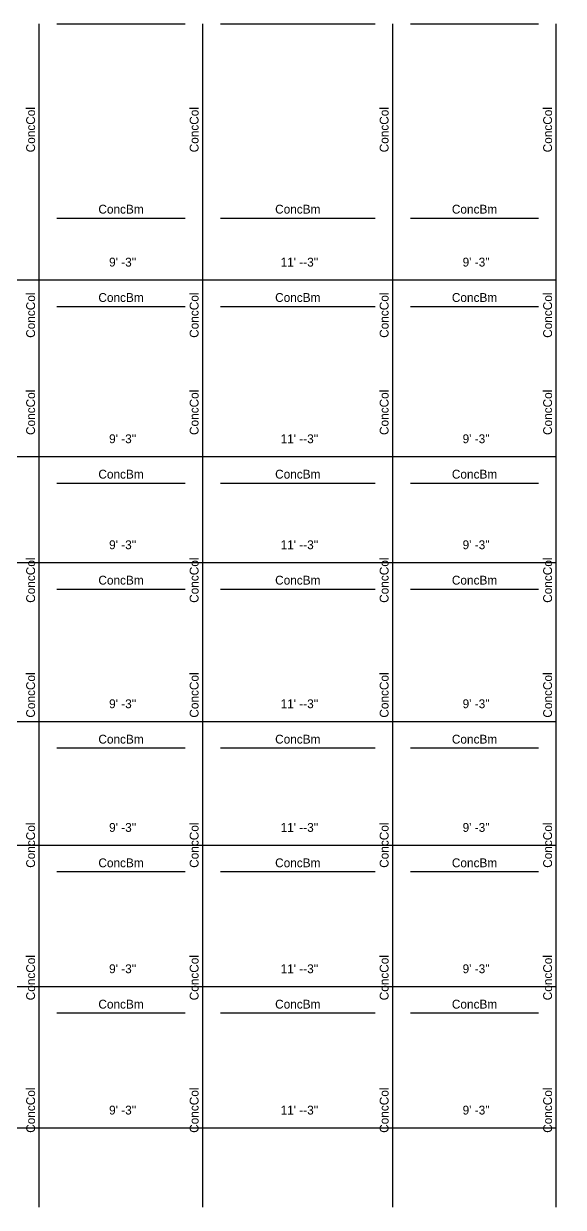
# Model space of a CAD drawing. Extents: x -38 to 2998, y -195 to 11529.
# Drawn here: x 1723 to 2090, y 1308 to 2112 of the extents above; entities that cross this region are included whole.
import ezdxf
from ezdxf.enums import TextEntityAlignment as Align

# ---------------------------------------------------------------- set-up
doc = ezdxf.new("R2010")
doc.units = 0
doc.header["$MEASUREMENT"] = 0
doc.layers.get('0').update_dxf_attribs({"linetype": 'CONTINUOUS'})
for name, color, linetype in [('CENTERLINES', 7, 'CONTINUOUS'), ('DIMENSIONS', 4, 'CONTINUOUS'), ('TEXT', 5, 'CONTINUOUS')]:
    doc.layers.add(name, color=color, linetype=linetype)
doc.dimstyles.get("Standard").update_dxf_attribs({"dimtxt": 0.18, "dimasz": 0.18, "dimexe": 0.18, "dimexo": 0.0625, "dimgap": 0.09, "dimtad": 0, "dimtih": 1, "dimtoh": 1, "dimdec": 4, "dimzin": 0, "dimtxsty": 'STANDARD', "dimcen": 0.09, "dimazin": 3, "dimtfac": 1, "dimtdec": 4, "dimtofl": 0, "dimtmove": 0, "dimatfit": 3, "dimtolj": 1, "dimtzin": 0})

# ---------------------------------------------------------------- blocks, each defined once
blk = doc.blocks.new('*D2039')
at = {"color": 1, "linetype": 'BYBLOCK'}
for points in [[(1516.77, 1366.77), (1515.71, 1365.71), (1508.29, 1358.29), (1507.23, 1357.23)], [(1738.77, 1366.77), (1737.71, 1365.71), (1730.29, 1358.29), (1729.23, 1357.23)]]:
    blk.add_solid(points, dxfattribs=at)
at = {"layer": 'DIMENSIONS', "color": 9, "linetype": 'BYBLOCK'}
for p, q in [((1512, 1362), (1512, 1380)), ((1734, 1362), (1734, 1380))]:
    blk.add_line(p, q, dxfattribs=at)
at = {"layer": 'DIMENSIONS', "color": 0, "linetype": 'BYBLOCK'}
blk.add_line((1512, 1362), (1734, 1362), dxfattribs=at)
at = {"layer": 'DIMENSIONS', "color": 0, "linetype": 'BYBLOCK', "insert": (1623, 1374), "char_height": 6, "attachment_point": 5}
blk.add_mtext("\\A1; 18' -6''", dxfattribs=at)
blk = doc.blocks.new('*D2040')
at = {"color": 1, "linetype": 'BYBLOCK'}
for points in [[(1738.77, 1366.77), (1737.71, 1365.71), (1730.29, 1358.29), (1729.23, 1357.23)], [(1849.77, 1366.77), (1848.71, 1365.71), (1841.29, 1358.29), (1840.23, 1357.23)]]:
    blk.add_solid(points, dxfattribs=at)
at = {"layer": 'DIMENSIONS', "color": 9, "linetype": 'BYBLOCK'}
for p, q in [((1734, 1362), (1734, 1380)), ((1845, 1362), (1845, 1380))]:
    blk.add_line(p, q, dxfattribs=at)
at = {"layer": 'DIMENSIONS', "color": 0, "linetype": 'BYBLOCK'}
blk.add_line((1734, 1362), (1845, 1362), dxfattribs=at)
at = {"layer": 'DIMENSIONS', "color": 0, "linetype": 'BYBLOCK', "insert": (1789.5, 1374), "char_height": 6, "attachment_point": 5}
blk.add_mtext("\\A1; 9' -3''", dxfattribs=at)
blk = doc.blocks.new('*D2041')
at = {"color": 1, "linetype": 'BYBLOCK'}
for points in [[(1849.77, 1366.77), (1848.71, 1365.71), (1841.29, 1358.29), (1840.23, 1357.23)], [(1978.77, 1366.77), (1977.71, 1365.71), (1970.29, 1358.29), (1969.23, 1357.23)]]:
    blk.add_solid(points, dxfattribs=at)
at = {"layer": 'DIMENSIONS', "color": 9, "linetype": 'BYBLOCK'}
for p, q in [((1845, 1362), (1845, 1380)), ((1974, 1362), (1974, 1380))]:
    blk.add_line(p, q, dxfattribs=at)
at = {"layer": 'DIMENSIONS', "color": 0, "linetype": 'BYBLOCK'}
blk.add_line((1845, 1362), (1974, 1362), dxfattribs=at)
at = {"layer": 'DIMENSIONS', "color": 0, "linetype": 'BYBLOCK', "insert": (1909.5, 1374), "char_height": 6, "attachment_point": 5}
blk.add_mtext("\\A1; 11' --3''", dxfattribs=at)
blk = doc.blocks.new('*D2042')
at = {"color": 1, "linetype": 'BYBLOCK'}
for points in [[(1978.77, 1366.77), (1977.71, 1365.71), (1970.29, 1358.29), (1969.23, 1357.23)], [(2089.77, 1366.77), (2088.71, 1365.71), (2081.29, 1358.29), (2080.23, 1357.23)]]:
    blk.add_solid(points, dxfattribs=at)
at = {"layer": 'DIMENSIONS', "color": 9, "linetype": 'BYBLOCK'}
for p, q in [((1974, 1362), (1974, 1380)), ((2085, 1362), (2085, 1380))]:
    blk.add_line(p, q, dxfattribs=at)
at = {"layer": 'DIMENSIONS', "color": 0, "linetype": 'BYBLOCK'}
blk.add_line((1974, 1362), (2085, 1362), dxfattribs=at)
at = {"layer": 'DIMENSIONS', "color": 0, "linetype": 'BYBLOCK', "insert": (2029.5, 1374), "char_height": 6, "attachment_point": 5}
blk.add_mtext("\\A1; 9' -3''", dxfattribs=at)
blk = doc.blocks.new('*D2055')
at = {"color": 1, "linetype": 'BYBLOCK'}
for points in [[(1516.77, 1558.77), (1515.71, 1557.71), (1508.29, 1550.29), (1507.23, 1549.23)], [(1738.77, 1558.77), (1737.71, 1557.71), (1730.29, 1550.29), (1729.23, 1549.23)]]:
    blk.add_solid(points, dxfattribs=at)
at = {"layer": 'DIMENSIONS', "color": 9, "linetype": 'BYBLOCK'}
for p, q in [((1512, 1554), (1512, 1572)), ((1734, 1554), (1734, 1572))]:
    blk.add_line(p, q, dxfattribs=at)
at = {"layer": 'DIMENSIONS', "color": 0, "linetype": 'BYBLOCK'}
blk.add_line((1512, 1554), (1734, 1554), dxfattribs=at)
at = {"layer": 'DIMENSIONS', "color": 0, "linetype": 'BYBLOCK', "insert": (1623, 1566), "char_height": 6, "attachment_point": 5}
blk.add_mtext("\\A1; 18' -6''", dxfattribs=at)
blk = doc.blocks.new('*D2056')
at = {"color": 1, "linetype": 'BYBLOCK'}
for points in [[(1738.77, 1558.77), (1737.71, 1557.71), (1730.29, 1550.29), (1729.23, 1549.23)], [(1849.77, 1558.77), (1848.71, 1557.71), (1841.29, 1550.29), (1840.23, 1549.23)]]:
    blk.add_solid(points, dxfattribs=at)
at = {"layer": 'DIMENSIONS', "color": 9, "linetype": 'BYBLOCK'}
for p, q in [((1734, 1554), (1734, 1572)), ((1845, 1554), (1845, 1572))]:
    blk.add_line(p, q, dxfattribs=at)
at = {"layer": 'DIMENSIONS', "color": 0, "linetype": 'BYBLOCK'}
blk.add_line((1734, 1554), (1845, 1554), dxfattribs=at)
at = {"layer": 'DIMENSIONS', "color": 0, "linetype": 'BYBLOCK', "insert": (1789.5, 1566), "char_height": 6, "attachment_point": 5}
blk.add_mtext("\\A1; 9' -3''", dxfattribs=at)
blk = doc.blocks.new('*D2057')
at = {"color": 1, "linetype": 'BYBLOCK'}
for points in [[(1849.77, 1558.77), (1848.71, 1557.71), (1841.29, 1550.29), (1840.23, 1549.23)], [(1978.77, 1558.77), (1977.71, 1557.71), (1970.29, 1550.29), (1969.23, 1549.23)]]:
    blk.add_solid(points, dxfattribs=at)
at = {"layer": 'DIMENSIONS', "color": 9, "linetype": 'BYBLOCK'}
for p, q in [((1845, 1554), (1845, 1572)), ((1974, 1554), (1974, 1572))]:
    blk.add_line(p, q, dxfattribs=at)
at = {"layer": 'DIMENSIONS', "color": 0, "linetype": 'BYBLOCK'}
blk.add_line((1845, 1554), (1974, 1554), dxfattribs=at)
at = {"layer": 'DIMENSIONS', "color": 0, "linetype": 'BYBLOCK', "insert": (1909.5, 1566), "char_height": 6, "attachment_point": 5}
blk.add_mtext("\\A1; 11' --3''", dxfattribs=at)
blk = doc.blocks.new('*D2058')
at = {"color": 1, "linetype": 'BYBLOCK'}
for points in [[(1978.77, 1558.77), (1977.71, 1557.71), (1970.29, 1550.29), (1969.23, 1549.23)], [(2089.77, 1558.77), (2088.71, 1557.71), (2081.29, 1550.29), (2080.23, 1549.23)]]:
    blk.add_solid(points, dxfattribs=at)
at = {"layer": 'DIMENSIONS', "color": 9, "linetype": 'BYBLOCK'}
for p, q in [((1974, 1554), (1974, 1572)), ((2085, 1554), (2085, 1572))]:
    blk.add_line(p, q, dxfattribs=at)
at = {"layer": 'DIMENSIONS', "color": 0, "linetype": 'BYBLOCK'}
blk.add_line((1974, 1554), (2085, 1554), dxfattribs=at)
at = {"layer": 'DIMENSIONS', "color": 0, "linetype": 'BYBLOCK', "insert": (2029.5, 1566), "char_height": 6, "attachment_point": 5}
blk.add_mtext("\\A1; 9' -3''", dxfattribs=at)
blk = doc.blocks.new('*D2071')
at = {"color": 1, "linetype": 'BYBLOCK'}
for points in [[(1516.77, 1750.77), (1515.71, 1749.71), (1508.29, 1742.29), (1507.23, 1741.23)], [(1738.77, 1750.77), (1737.71, 1749.71), (1730.29, 1742.29), (1729.23, 1741.23)]]:
    blk.add_solid(points, dxfattribs=at)
at = {"layer": 'DIMENSIONS', "color": 9, "linetype": 'BYBLOCK'}
for p, q in [((1512, 1746), (1512, 1764)), ((1734, 1746), (1734, 1764))]:
    blk.add_line(p, q, dxfattribs=at)
at = {"layer": 'DIMENSIONS', "color": 0, "linetype": 'BYBLOCK'}
blk.add_line((1512, 1746), (1734, 1746), dxfattribs=at)
at = {"layer": 'DIMENSIONS', "color": 0, "linetype": 'BYBLOCK', "insert": (1623, 1758), "char_height": 6, "attachment_point": 5}
blk.add_mtext("\\A1; 18' -6''", dxfattribs=at)
blk = doc.blocks.new('*D2072')
at = {"color": 1, "linetype": 'BYBLOCK'}
for points in [[(1738.77, 1750.77), (1737.71, 1749.71), (1730.29, 1742.29), (1729.23, 1741.23)], [(1849.77, 1750.77), (1848.71, 1749.71), (1841.29, 1742.29), (1840.23, 1741.23)]]:
    blk.add_solid(points, dxfattribs=at)
at = {"layer": 'DIMENSIONS', "color": 9, "linetype": 'BYBLOCK'}
for p, q in [((1734, 1746), (1734, 1764)), ((1845, 1746), (1845, 1764))]:
    blk.add_line(p, q, dxfattribs=at)
at = {"layer": 'DIMENSIONS', "color": 0, "linetype": 'BYBLOCK'}
blk.add_line((1734, 1746), (1845, 1746), dxfattribs=at)
at = {"layer": 'DIMENSIONS', "color": 0, "linetype": 'BYBLOCK', "insert": (1789.5, 1758), "char_height": 6, "attachment_point": 5}
blk.add_mtext("\\A1; 9' -3''", dxfattribs=at)
blk = doc.blocks.new('*D2073')
at = {"color": 1, "linetype": 'BYBLOCK'}
for points in [[(1849.77, 1750.77), (1848.71, 1749.71), (1841.29, 1742.29), (1840.23, 1741.23)], [(1978.77, 1750.77), (1977.71, 1749.71), (1970.29, 1742.29), (1969.23, 1741.23)]]:
    blk.add_solid(points, dxfattribs=at)
at = {"layer": 'DIMENSIONS', "color": 9, "linetype": 'BYBLOCK'}
for p, q in [((1845, 1746), (1845, 1764)), ((1974, 1746), (1974, 1764))]:
    blk.add_line(p, q, dxfattribs=at)
at = {"layer": 'DIMENSIONS', "color": 0, "linetype": 'BYBLOCK'}
blk.add_line((1845, 1746), (1974, 1746), dxfattribs=at)
at = {"layer": 'DIMENSIONS', "color": 0, "linetype": 'BYBLOCK', "insert": (1909.5, 1758), "char_height": 6, "attachment_point": 5}
blk.add_mtext("\\A1; 11' --3''", dxfattribs=at)
blk = doc.blocks.new('*D2074')
at = {"color": 1, "linetype": 'BYBLOCK'}
for points in [[(1978.77, 1750.77), (1977.71, 1749.71), (1970.29, 1742.29), (1969.23, 1741.23)], [(2089.77, 1750.77), (2088.71, 1749.71), (2081.29, 1742.29), (2080.23, 1741.23)]]:
    blk.add_solid(points, dxfattribs=at)
at = {"layer": 'DIMENSIONS', "color": 9, "linetype": 'BYBLOCK'}
for p, q in [((1974, 1746), (1974, 1764)), ((2085, 1746), (2085, 1764))]:
    blk.add_line(p, q, dxfattribs=at)
at = {"layer": 'DIMENSIONS', "color": 0, "linetype": 'BYBLOCK'}
blk.add_line((1974, 1746), (2085, 1746), dxfattribs=at)
at = {"layer": 'DIMENSIONS', "color": 0, "linetype": 'BYBLOCK', "insert": (2029.5, 1758), "char_height": 6, "attachment_point": 5}
blk.add_mtext("\\A1; 9' -3''", dxfattribs=at)
blk = doc.blocks.new('*D2087')
at = {"color": 1, "linetype": 'BYBLOCK'}
for points in [[(1516.77, 1942.77), (1515.71, 1941.71), (1508.29, 1934.29), (1507.23, 1933.23)], [(1738.77, 1942.77), (1737.71, 1941.71), (1730.29, 1934.29), (1729.23, 1933.23)]]:
    blk.add_solid(points, dxfattribs=at)
at = {"layer": 'DIMENSIONS', "color": 9, "linetype": 'BYBLOCK'}
for p, q in [((1512, 1938), (1512, 1956)), ((1734, 1938), (1734, 1956))]:
    blk.add_line(p, q, dxfattribs=at)
at = {"layer": 'DIMENSIONS', "color": 0, "linetype": 'BYBLOCK'}
blk.add_line((1512, 1938), (1734, 1938), dxfattribs=at)
at = {"layer": 'DIMENSIONS', "color": 0, "linetype": 'BYBLOCK', "insert": (1623, 1950), "char_height": 6, "attachment_point": 5}
blk.add_mtext("\\A1; 18' -6''", dxfattribs=at)
blk = doc.blocks.new('*D2088')
at = {"color": 1, "linetype": 'BYBLOCK'}
for points in [[(1738.77, 1942.77), (1737.71, 1941.71), (1730.29, 1934.29), (1729.23, 1933.23)], [(1849.77, 1942.77), (1848.71, 1941.71), (1841.29, 1934.29), (1840.23, 1933.23)]]:
    blk.add_solid(points, dxfattribs=at)
at = {"layer": 'DIMENSIONS', "color": 9, "linetype": 'BYBLOCK'}
for p, q in [((1734, 1938), (1734, 1956)), ((1845, 1938), (1845, 1956))]:
    blk.add_line(p, q, dxfattribs=at)
at = {"layer": 'DIMENSIONS', "color": 0, "linetype": 'BYBLOCK'}
blk.add_line((1734, 1938), (1845, 1938), dxfattribs=at)
at = {"layer": 'DIMENSIONS', "color": 0, "linetype": 'BYBLOCK', "insert": (1789.5, 1950), "char_height": 6, "attachment_point": 5}
blk.add_mtext("\\A1; 9' -3''", dxfattribs=at)
blk = doc.blocks.new('*D2089')
at = {"color": 1, "linetype": 'BYBLOCK'}
for points in [[(1849.77, 1942.77), (1848.71, 1941.71), (1841.29, 1934.29), (1840.23, 1933.23)], [(1978.77, 1942.77), (1977.71, 1941.71), (1970.29, 1934.29), (1969.23, 1933.23)]]:
    blk.add_solid(points, dxfattribs=at)
at = {"layer": 'DIMENSIONS', "color": 9, "linetype": 'BYBLOCK'}
for p, q in [((1845, 1938), (1845, 1956)), ((1974, 1938), (1974, 1956))]:
    blk.add_line(p, q, dxfattribs=at)
at = {"layer": 'DIMENSIONS', "color": 0, "linetype": 'BYBLOCK'}
blk.add_line((1845, 1938), (1974, 1938), dxfattribs=at)
at = {"layer": 'DIMENSIONS', "color": 0, "linetype": 'BYBLOCK', "insert": (1909.5, 1950), "char_height": 6, "attachment_point": 5}
blk.add_mtext("\\A1; 11' --3''", dxfattribs=at)
blk = doc.blocks.new('*D2090')
at = {"color": 1, "linetype": 'BYBLOCK'}
for points in [[(1978.77, 1942.77), (1977.71, 1941.71), (1970.29, 1934.29), (1969.23, 1933.23)], [(2089.77, 1942.77), (2088.71, 1941.71), (2081.29, 1934.29), (2080.23, 1933.23)]]:
    blk.add_solid(points, dxfattribs=at)
at = {"layer": 'DIMENSIONS', "color": 9, "linetype": 'BYBLOCK'}
for p, q in [((1974, 1938), (1974, 1956)), ((2085, 1938), (2085, 1956))]:
    blk.add_line(p, q, dxfattribs=at)
at = {"layer": 'DIMENSIONS', "color": 0, "linetype": 'BYBLOCK'}
blk.add_line((1974, 1938), (2085, 1938), dxfattribs=at)
at = {"layer": 'DIMENSIONS', "color": 0, "linetype": 'BYBLOCK', "insert": (2029.5, 1950), "char_height": 6, "attachment_point": 5}
blk.add_mtext("\\A1; 9' -3''", dxfattribs=at)
blk = doc.blocks.new('*D2525')
at = {"color": 1, "linetype": 'BYBLOCK'}
for points in [[(1516.77, 1462.77), (1515.71, 1461.71), (1508.29, 1454.29), (1507.23, 1453.23)], [(1738.77, 1462.77), (1737.71, 1461.71), (1730.29, 1454.29), (1729.23, 1453.23)]]:
    blk.add_solid(points, dxfattribs=at)
at = {"layer": 'DIMENSIONS', "color": 9, "linetype": 'BYBLOCK'}
for p, q in [((1512, 1458), (1512, 1476)), ((1734, 1458), (1734, 1476))]:
    blk.add_line(p, q, dxfattribs=at)
at = {"layer": 'DIMENSIONS', "color": 0, "linetype": 'BYBLOCK'}
blk.add_line((1512, 1458), (1734, 1458), dxfattribs=at)
at = {"layer": 'DIMENSIONS', "color": 0, "linetype": 'BYBLOCK', "insert": (1623, 1470), "char_height": 6, "attachment_point": 5}
blk.add_mtext("\\A1; 18' -6''", dxfattribs=at)
blk = doc.blocks.new('*D2526')
at = {"color": 1, "linetype": 'BYBLOCK'}
for points in [[(1738.77, 1462.77), (1737.71, 1461.71), (1730.29, 1454.29), (1729.23, 1453.23)], [(1849.77, 1462.77), (1848.71, 1461.71), (1841.29, 1454.29), (1840.23, 1453.23)]]:
    blk.add_solid(points, dxfattribs=at)
at = {"layer": 'DIMENSIONS', "color": 9, "linetype": 'BYBLOCK'}
for p, q in [((1734, 1458), (1734, 1476)), ((1845, 1458), (1845, 1476))]:
    blk.add_line(p, q, dxfattribs=at)
at = {"layer": 'DIMENSIONS', "color": 0, "linetype": 'BYBLOCK'}
blk.add_line((1734, 1458), (1845, 1458), dxfattribs=at)
at = {"layer": 'DIMENSIONS', "color": 0, "linetype": 'BYBLOCK', "insert": (1789.5, 1470), "char_height": 6, "attachment_point": 5}
blk.add_mtext("\\A1; 9' -3''", dxfattribs=at)
blk = doc.blocks.new('*D2527')
at = {"color": 1, "linetype": 'BYBLOCK'}
for points in [[(1849.77, 1462.77), (1848.71, 1461.71), (1841.29, 1454.29), (1840.23, 1453.23)], [(1978.77, 1462.77), (1977.71, 1461.71), (1970.29, 1454.29), (1969.23, 1453.23)]]:
    blk.add_solid(points, dxfattribs=at)
at = {"layer": 'DIMENSIONS', "color": 9, "linetype": 'BYBLOCK'}
for p, q in [((1845, 1458), (1845, 1476)), ((1974, 1458), (1974, 1476))]:
    blk.add_line(p, q, dxfattribs=at)
at = {"layer": 'DIMENSIONS', "color": 0, "linetype": 'BYBLOCK'}
blk.add_line((1845, 1458), (1974, 1458), dxfattribs=at)
at = {"layer": 'DIMENSIONS', "color": 0, "linetype": 'BYBLOCK', "insert": (1909.5, 1470), "char_height": 6, "attachment_point": 5}
blk.add_mtext("\\A1; 11' --3''", dxfattribs=at)
blk = doc.blocks.new('*D2528')
at = {"color": 1, "linetype": 'BYBLOCK'}
for points in [[(1978.77, 1462.77), (1977.71, 1461.71), (1970.29, 1454.29), (1969.23, 1453.23)], [(2089.77, 1462.77), (2088.71, 1461.71), (2081.29, 1454.29), (2080.23, 1453.23)]]:
    blk.add_solid(points, dxfattribs=at)
at = {"layer": 'DIMENSIONS', "color": 9, "linetype": 'BYBLOCK'}
for p, q in [((1974, 1458), (1974, 1476)), ((2085, 1458), (2085, 1476))]:
    blk.add_line(p, q, dxfattribs=at)
at = {"layer": 'DIMENSIONS', "color": 0, "linetype": 'BYBLOCK'}
blk.add_line((1974, 1458), (2085, 1458), dxfattribs=at)
at = {"layer": 'DIMENSIONS', "color": 0, "linetype": 'BYBLOCK', "insert": (2029.5, 1470), "char_height": 6, "attachment_point": 5}
blk.add_mtext("\\A1; 9' -3''", dxfattribs=at)
blk = doc.blocks.new('*D2541')
at = {"color": 1, "linetype": 'BYBLOCK'}
for points in [[(1516.77, 1642.77), (1515.71, 1641.71), (1508.29, 1634.29), (1507.23, 1633.23)], [(1738.77, 1642.77), (1737.71, 1641.71), (1730.29, 1634.29), (1729.23, 1633.23)]]:
    blk.add_solid(points, dxfattribs=at)
at = {"layer": 'DIMENSIONS', "color": 9, "linetype": 'BYBLOCK'}
for p, q in [((1512, 1638), (1512, 1656)), ((1734, 1638), (1734, 1656))]:
    blk.add_line(p, q, dxfattribs=at)
at = {"layer": 'DIMENSIONS', "color": 0, "linetype": 'BYBLOCK'}
blk.add_line((1512, 1638), (1734, 1638), dxfattribs=at)
at = {"layer": 'DIMENSIONS', "color": 0, "linetype": 'BYBLOCK', "insert": (1623, 1650), "char_height": 6, "attachment_point": 5}
blk.add_mtext("\\A1; 18' -6''", dxfattribs=at)
blk = doc.blocks.new('*D2542')
at = {"color": 1, "linetype": 'BYBLOCK'}
for points in [[(1738.77, 1642.77), (1737.71, 1641.71), (1730.29, 1634.29), (1729.23, 1633.23)], [(1849.77, 1642.77), (1848.71, 1641.71), (1841.29, 1634.29), (1840.23, 1633.23)]]:
    blk.add_solid(points, dxfattribs=at)
at = {"layer": 'DIMENSIONS', "color": 9, "linetype": 'BYBLOCK'}
for p, q in [((1734, 1638), (1734, 1656)), ((1845, 1638), (1845, 1656))]:
    blk.add_line(p, q, dxfattribs=at)
at = {"layer": 'DIMENSIONS', "color": 0, "linetype": 'BYBLOCK'}
blk.add_line((1734, 1638), (1845, 1638), dxfattribs=at)
at = {"layer": 'DIMENSIONS', "color": 0, "linetype": 'BYBLOCK', "insert": (1789.5, 1650), "char_height": 6, "attachment_point": 5}
blk.add_mtext("\\A1; 9' -3''", dxfattribs=at)
blk = doc.blocks.new('*D2543')
at = {"color": 1, "linetype": 'BYBLOCK'}
for points in [[(1849.77, 1642.77), (1848.71, 1641.71), (1841.29, 1634.29), (1840.23, 1633.23)], [(1978.77, 1642.77), (1977.71, 1641.71), (1970.29, 1634.29), (1969.23, 1633.23)]]:
    blk.add_solid(points, dxfattribs=at)
at = {"layer": 'DIMENSIONS', "color": 9, "linetype": 'BYBLOCK'}
for p, q in [((1845, 1638), (1845, 1656)), ((1974, 1638), (1974, 1656))]:
    blk.add_line(p, q, dxfattribs=at)
at = {"layer": 'DIMENSIONS', "color": 0, "linetype": 'BYBLOCK'}
blk.add_line((1845, 1638), (1974, 1638), dxfattribs=at)
at = {"layer": 'DIMENSIONS', "color": 0, "linetype": 'BYBLOCK', "insert": (1909.5, 1650), "char_height": 6, "attachment_point": 5}
blk.add_mtext("\\A1; 11' --3''", dxfattribs=at)
blk = doc.blocks.new('*D2544')
at = {"color": 1, "linetype": 'BYBLOCK'}
for points in [[(1978.77, 1642.77), (1977.71, 1641.71), (1970.29, 1634.29), (1969.23, 1633.23)], [(2089.77, 1642.77), (2088.71, 1641.71), (2081.29, 1634.29), (2080.23, 1633.23)]]:
    blk.add_solid(points, dxfattribs=at)
at = {"layer": 'DIMENSIONS', "color": 9, "linetype": 'BYBLOCK'}
for p, q in [((1974, 1638), (1974, 1656)), ((2085, 1638), (2085, 1656))]:
    blk.add_line(p, q, dxfattribs=at)
at = {"layer": 'DIMENSIONS', "color": 0, "linetype": 'BYBLOCK'}
blk.add_line((1974, 1638), (2085, 1638), dxfattribs=at)
at = {"layer": 'DIMENSIONS', "color": 0, "linetype": 'BYBLOCK', "insert": (2029.5, 1650), "char_height": 6, "attachment_point": 5}
blk.add_mtext("\\A1; 9' -3''", dxfattribs=at)
blk = doc.blocks.new('*D2557')
at = {"color": 1, "linetype": 'BYBLOCK'}
for points in [[(1516.77, 1822.77), (1515.71, 1821.71), (1508.29, 1814.29), (1507.23, 1813.23)], [(1738.77, 1822.77), (1737.71, 1821.71), (1730.29, 1814.29), (1729.23, 1813.23)]]:
    blk.add_solid(points, dxfattribs=at)
at = {"layer": 'DIMENSIONS', "color": 9, "linetype": 'BYBLOCK'}
for p, q in [((1512, 1818), (1512, 1836)), ((1734, 1818), (1734, 1836))]:
    blk.add_line(p, q, dxfattribs=at)
at = {"layer": 'DIMENSIONS', "color": 0, "linetype": 'BYBLOCK'}
blk.add_line((1512, 1818), (1734, 1818), dxfattribs=at)
at = {"layer": 'DIMENSIONS', "color": 0, "linetype": 'BYBLOCK', "insert": (1623, 1830), "char_height": 6, "attachment_point": 5}
blk.add_mtext("\\A1; 18' -6''", dxfattribs=at)
blk = doc.blocks.new('*D2558')
at = {"color": 1, "linetype": 'BYBLOCK'}
for points in [[(1738.77, 1822.77), (1737.71, 1821.71), (1730.29, 1814.29), (1729.23, 1813.23)], [(1849.77, 1822.77), (1848.71, 1821.71), (1841.29, 1814.29), (1840.23, 1813.23)]]:
    blk.add_solid(points, dxfattribs=at)
at = {"layer": 'DIMENSIONS', "color": 9, "linetype": 'BYBLOCK'}
for p, q in [((1734, 1818), (1734, 1836)), ((1845, 1818), (1845, 1836))]:
    blk.add_line(p, q, dxfattribs=at)
at = {"layer": 'DIMENSIONS', "color": 0, "linetype": 'BYBLOCK'}
blk.add_line((1734, 1818), (1845, 1818), dxfattribs=at)
at = {"layer": 'DIMENSIONS', "color": 0, "linetype": 'BYBLOCK', "insert": (1789.5, 1830), "char_height": 6, "attachment_point": 5}
blk.add_mtext("\\A1; 9' -3''", dxfattribs=at)
blk = doc.blocks.new('*D2559')
at = {"color": 1, "linetype": 'BYBLOCK'}
for points in [[(1849.77, 1822.77), (1848.71, 1821.71), (1841.29, 1814.29), (1840.23, 1813.23)], [(1978.77, 1822.77), (1977.71, 1821.71), (1970.29, 1814.29), (1969.23, 1813.23)]]:
    blk.add_solid(points, dxfattribs=at)
at = {"layer": 'DIMENSIONS', "color": 9, "linetype": 'BYBLOCK'}
for p, q in [((1845, 1818), (1845, 1836)), ((1974, 1818), (1974, 1836))]:
    blk.add_line(p, q, dxfattribs=at)
at = {"layer": 'DIMENSIONS', "color": 0, "linetype": 'BYBLOCK'}
blk.add_line((1845, 1818), (1974, 1818), dxfattribs=at)
at = {"layer": 'DIMENSIONS', "color": 0, "linetype": 'BYBLOCK', "insert": (1909.5, 1830), "char_height": 6, "attachment_point": 5}
blk.add_mtext("\\A1; 11' --3''", dxfattribs=at)
blk = doc.blocks.new('*D2560')
at = {"color": 1, "linetype": 'BYBLOCK'}
for points in [[(1978.77, 1822.77), (1977.71, 1821.71), (1970.29, 1814.29), (1969.23, 1813.23)], [(2089.77, 1822.77), (2088.71, 1821.71), (2081.29, 1814.29), (2080.23, 1813.23)]]:
    blk.add_solid(points, dxfattribs=at)
at = {"layer": 'DIMENSIONS', "color": 9, "linetype": 'BYBLOCK'}
for p, q in [((1974, 1818), (1974, 1836)), ((2085, 1818), (2085, 1836))]:
    blk.add_line(p, q, dxfattribs=at)
at = {"layer": 'DIMENSIONS', "color": 0, "linetype": 'BYBLOCK'}
blk.add_line((1974, 1818), (2085, 1818), dxfattribs=at)
at = {"layer": 'DIMENSIONS', "color": 0, "linetype": 'BYBLOCK', "insert": (2029.5, 1830), "char_height": 6, "attachment_point": 5}
blk.add_mtext("\\A1; 9' -3''", dxfattribs=at)
blk = doc.blocks.new('*D2995')
at = {"color": 1, "linetype": 'BYBLOCK'}
for points in [[(1516.77, 1462.77), (1515.71, 1461.71), (1508.29, 1454.29), (1507.23, 1453.23)], [(1738.77, 1462.77), (1737.71, 1461.71), (1730.29, 1454.29), (1729.23, 1453.23)]]:
    blk.add_solid(points, dxfattribs=at)
at = {"layer": 'DIMENSIONS', "color": 9, "linetype": 'BYBLOCK'}
for p, q in [((1512, 1458), (1512, 1476)), ((1734, 1458), (1734, 1476))]:
    blk.add_line(p, q, dxfattribs=at)
at = {"layer": 'DIMENSIONS', "color": 0, "linetype": 'BYBLOCK'}
blk.add_line((1512, 1458), (1734, 1458), dxfattribs=at)
at = {"layer": 'DIMENSIONS', "color": 0, "linetype": 'BYBLOCK', "insert": (1623, 1470), "char_height": 6, "attachment_point": 5}
blk.add_mtext("\\A1; 18' -6''", dxfattribs=at)
blk = doc.blocks.new('*D2996')
at = {"color": 1, "linetype": 'BYBLOCK'}
for points in [[(1738.77, 1462.77), (1737.71, 1461.71), (1730.29, 1454.29), (1729.23, 1453.23)], [(1849.77, 1462.77), (1848.71, 1461.71), (1841.29, 1454.29), (1840.23, 1453.23)]]:
    blk.add_solid(points, dxfattribs=at)
at = {"layer": 'DIMENSIONS', "color": 9, "linetype": 'BYBLOCK'}
for p, q in [((1734, 1458), (1734, 1476)), ((1845, 1458), (1845, 1476))]:
    blk.add_line(p, q, dxfattribs=at)
at = {"layer": 'DIMENSIONS', "color": 0, "linetype": 'BYBLOCK'}
blk.add_line((1734, 1458), (1845, 1458), dxfattribs=at)
at = {"layer": 'DIMENSIONS', "color": 0, "linetype": 'BYBLOCK', "insert": (1789.5, 1470), "char_height": 6, "attachment_point": 5}
blk.add_mtext("\\A1; 9' -3''", dxfattribs=at)
blk = doc.blocks.new('*D2997')
at = {"color": 1, "linetype": 'BYBLOCK'}
for points in [[(1849.77, 1462.77), (1848.71, 1461.71), (1841.29, 1454.29), (1840.23, 1453.23)], [(1978.77, 1462.77), (1977.71, 1461.71), (1970.29, 1454.29), (1969.23, 1453.23)]]:
    blk.add_solid(points, dxfattribs=at)
at = {"layer": 'DIMENSIONS', "color": 9, "linetype": 'BYBLOCK'}
for p, q in [((1845, 1458), (1845, 1476)), ((1974, 1458), (1974, 1476))]:
    blk.add_line(p, q, dxfattribs=at)
at = {"layer": 'DIMENSIONS', "color": 0, "linetype": 'BYBLOCK'}
blk.add_line((1845, 1458), (1974, 1458), dxfattribs=at)
at = {"layer": 'DIMENSIONS', "color": 0, "linetype": 'BYBLOCK', "insert": (1909.5, 1470), "char_height": 6, "attachment_point": 5}
blk.add_mtext("\\A1; 11' --3''", dxfattribs=at)
blk = doc.blocks.new('*D2998')
at = {"color": 1, "linetype": 'BYBLOCK'}
for points in [[(1978.77, 1462.77), (1977.71, 1461.71), (1970.29, 1454.29), (1969.23, 1453.23)], [(2089.77, 1462.77), (2088.71, 1461.71), (2081.29, 1454.29), (2080.23, 1453.23)]]:
    blk.add_solid(points, dxfattribs=at)
at = {"layer": 'DIMENSIONS', "color": 9, "linetype": 'BYBLOCK'}
for p, q in [((1974, 1458), (1974, 1476)), ((2085, 1458), (2085, 1476))]:
    blk.add_line(p, q, dxfattribs=at)
at = {"layer": 'DIMENSIONS', "color": 0, "linetype": 'BYBLOCK'}
blk.add_line((1974, 1458), (2085, 1458), dxfattribs=at)
at = {"layer": 'DIMENSIONS', "color": 0, "linetype": 'BYBLOCK', "insert": (2029.5, 1470), "char_height": 6, "attachment_point": 5}
blk.add_mtext("\\A1; 9' -3''", dxfattribs=at)
blk = doc.blocks.new('*D3011')
at = {"color": 1, "linetype": 'BYBLOCK'}
for points in [[(1516.77, 1642.77), (1515.71, 1641.71), (1508.29, 1634.29), (1507.23, 1633.23)], [(1738.77, 1642.77), (1737.71, 1641.71), (1730.29, 1634.29), (1729.23, 1633.23)]]:
    blk.add_solid(points, dxfattribs=at)
at = {"layer": 'DIMENSIONS', "color": 9, "linetype": 'BYBLOCK'}
for p, q in [((1512, 1638), (1512, 1656)), ((1734, 1638), (1734, 1656))]:
    blk.add_line(p, q, dxfattribs=at)
at = {"layer": 'DIMENSIONS', "color": 0, "linetype": 'BYBLOCK'}
blk.add_line((1512, 1638), (1734, 1638), dxfattribs=at)
at = {"layer": 'DIMENSIONS', "color": 0, "linetype": 'BYBLOCK', "insert": (1623, 1650), "char_height": 6, "attachment_point": 5}
blk.add_mtext("\\A1; 18' -6''", dxfattribs=at)
blk = doc.blocks.new('*D3012')
at = {"color": 1, "linetype": 'BYBLOCK'}
for points in [[(1738.77, 1642.77), (1737.71, 1641.71), (1730.29, 1634.29), (1729.23, 1633.23)], [(1849.77, 1642.77), (1848.71, 1641.71), (1841.29, 1634.29), (1840.23, 1633.23)]]:
    blk.add_solid(points, dxfattribs=at)
at = {"layer": 'DIMENSIONS', "color": 9, "linetype": 'BYBLOCK'}
for p, q in [((1734, 1638), (1734, 1656)), ((1845, 1638), (1845, 1656))]:
    blk.add_line(p, q, dxfattribs=at)
at = {"layer": 'DIMENSIONS', "color": 0, "linetype": 'BYBLOCK'}
blk.add_line((1734, 1638), (1845, 1638), dxfattribs=at)
at = {"layer": 'DIMENSIONS', "color": 0, "linetype": 'BYBLOCK', "insert": (1789.5, 1650), "char_height": 6, "attachment_point": 5}
blk.add_mtext("\\A1; 9' -3''", dxfattribs=at)
blk = doc.blocks.new('*D3013')
at = {"color": 1, "linetype": 'BYBLOCK'}
for points in [[(1849.77, 1642.77), (1848.71, 1641.71), (1841.29, 1634.29), (1840.23, 1633.23)], [(1978.77, 1642.77), (1977.71, 1641.71), (1970.29, 1634.29), (1969.23, 1633.23)]]:
    blk.add_solid(points, dxfattribs=at)
at = {"layer": 'DIMENSIONS', "color": 9, "linetype": 'BYBLOCK'}
for p, q in [((1845, 1638), (1845, 1656)), ((1974, 1638), (1974, 1656))]:
    blk.add_line(p, q, dxfattribs=at)
at = {"layer": 'DIMENSIONS', "color": 0, "linetype": 'BYBLOCK'}
blk.add_line((1845, 1638), (1974, 1638), dxfattribs=at)
at = {"layer": 'DIMENSIONS', "color": 0, "linetype": 'BYBLOCK', "insert": (1909.5, 1650), "char_height": 6, "attachment_point": 5}
blk.add_mtext("\\A1; 11' --3''", dxfattribs=at)
blk = doc.blocks.new('*D3014')
at = {"color": 1, "linetype": 'BYBLOCK'}
for points in [[(1978.77, 1642.77), (1977.71, 1641.71), (1970.29, 1634.29), (1969.23, 1633.23)], [(2089.77, 1642.77), (2088.71, 1641.71), (2081.29, 1634.29), (2080.23, 1633.23)]]:
    blk.add_solid(points, dxfattribs=at)
at = {"layer": 'DIMENSIONS', "color": 9, "linetype": 'BYBLOCK'}
for p, q in [((1974, 1638), (1974, 1656)), ((2085, 1638), (2085, 1656))]:
    blk.add_line(p, q, dxfattribs=at)
at = {"layer": 'DIMENSIONS', "color": 0, "linetype": 'BYBLOCK'}
blk.add_line((1974, 1638), (2085, 1638), dxfattribs=at)
at = {"layer": 'DIMENSIONS', "color": 0, "linetype": 'BYBLOCK', "insert": (2029.5, 1650), "char_height": 6, "attachment_point": 5}
blk.add_mtext("\\A1; 9' -3''", dxfattribs=at)
blk = doc.blocks.new('*D3027')
at = {"color": 1, "linetype": 'BYBLOCK'}
for points in [[(1516.77, 1822.77), (1515.71, 1821.71), (1508.29, 1814.29), (1507.23, 1813.23)], [(1738.77, 1822.77), (1737.71, 1821.71), (1730.29, 1814.29), (1729.23, 1813.23)]]:
    blk.add_solid(points, dxfattribs=at)
at = {"layer": 'DIMENSIONS', "color": 9, "linetype": 'BYBLOCK'}
for p, q in [((1512, 1818), (1512, 1836)), ((1734, 1818), (1734, 1836))]:
    blk.add_line(p, q, dxfattribs=at)
at = {"layer": 'DIMENSIONS', "color": 0, "linetype": 'BYBLOCK'}
blk.add_line((1512, 1818), (1734, 1818), dxfattribs=at)
at = {"layer": 'DIMENSIONS', "color": 0, "linetype": 'BYBLOCK', "insert": (1623, 1830), "char_height": 6, "attachment_point": 5}
blk.add_mtext("\\A1; 18' -6''", dxfattribs=at)
blk = doc.blocks.new('*D3028')
at = {"color": 1, "linetype": 'BYBLOCK'}
for points in [[(1738.77, 1822.77), (1737.71, 1821.71), (1730.29, 1814.29), (1729.23, 1813.23)], [(1849.77, 1822.77), (1848.71, 1821.71), (1841.29, 1814.29), (1840.23, 1813.23)]]:
    blk.add_solid(points, dxfattribs=at)
at = {"layer": 'DIMENSIONS', "color": 9, "linetype": 'BYBLOCK'}
for p, q in [((1734, 1818), (1734, 1836)), ((1845, 1818), (1845, 1836))]:
    blk.add_line(p, q, dxfattribs=at)
at = {"layer": 'DIMENSIONS', "color": 0, "linetype": 'BYBLOCK'}
blk.add_line((1734, 1818), (1845, 1818), dxfattribs=at)
at = {"layer": 'DIMENSIONS', "color": 0, "linetype": 'BYBLOCK', "insert": (1789.5, 1830), "char_height": 6, "attachment_point": 5}
blk.add_mtext("\\A1; 9' -3''", dxfattribs=at)
blk = doc.blocks.new('*D3029')
at = {"color": 1, "linetype": 'BYBLOCK'}
for points in [[(1849.77, 1822.77), (1848.71, 1821.71), (1841.29, 1814.29), (1840.23, 1813.23)], [(1978.77, 1822.77), (1977.71, 1821.71), (1970.29, 1814.29), (1969.23, 1813.23)]]:
    blk.add_solid(points, dxfattribs=at)
at = {"layer": 'DIMENSIONS', "color": 9, "linetype": 'BYBLOCK'}
for p, q in [((1845, 1818), (1845, 1836)), ((1974, 1818), (1974, 1836))]:
    blk.add_line(p, q, dxfattribs=at)
at = {"layer": 'DIMENSIONS', "color": 0, "linetype": 'BYBLOCK'}
blk.add_line((1845, 1818), (1974, 1818), dxfattribs=at)
at = {"layer": 'DIMENSIONS', "color": 0, "linetype": 'BYBLOCK', "insert": (1909.5, 1830), "char_height": 6, "attachment_point": 5}
blk.add_mtext("\\A1; 11' --3''", dxfattribs=at)
blk = doc.blocks.new('*D3030')
at = {"color": 1, "linetype": 'BYBLOCK'}
for points in [[(1978.77, 1822.77), (1977.71, 1821.71), (1970.29, 1814.29), (1969.23, 1813.23)], [(2089.77, 1822.77), (2088.71, 1821.71), (2081.29, 1814.29), (2080.23, 1813.23)]]:
    blk.add_solid(points, dxfattribs=at)
at = {"layer": 'DIMENSIONS', "color": 9, "linetype": 'BYBLOCK'}
for p, q in [((1974, 1818), (1974, 1836)), ((2085, 1818), (2085, 1836))]:
    blk.add_line(p, q, dxfattribs=at)
at = {"layer": 'DIMENSIONS', "color": 0, "linetype": 'BYBLOCK'}
blk.add_line((1974, 1818), (2085, 1818), dxfattribs=at)
at = {"layer": 'DIMENSIONS', "color": 0, "linetype": 'BYBLOCK', "insert": (2029.5, 1830), "char_height": 6, "attachment_point": 5}
blk.add_mtext("\\A1; 9' -3''", dxfattribs=at)

msp = doc.modelspace()

# ---------------------------------------------------------------- linework, layer by layer
at = {"layer": 'CENTERLINES', "color": 0, "linetype": 'CONTINUOUS'}
for p, q in [((1734, 1968), (1734, 2112)), ((1746, 2112), (1833, 2112)), ((1845, 1968), (1845, 2112)), ((1857, 2112), (1962, 2112)), ((1974, 1968), (1974, 2112)), ((1986, 2112), (2073, 2112)), ((2085, 1968), (2085, 2112)), ((1734, 1848), (1734, 1980)), ((1734, 1848), (1734, 1980)), ((1746, 1980), (1833, 1980)), ((1746, 1980), (1833, 1980)), ((1845, 1848), (1845, 1980)), ((1845, 1848), (1845, 1980)), ((1857, 1980), (1962, 1980)), ((1857, 1980), (1962, 1980)), ((1974, 1848), (1974, 1980)), ((1974, 1848), (1974, 1980)), ((1986, 1980), (2073, 1980)), ((1986, 1980), (2073, 1980)), ((2085, 1848), (2085, 1980)), ((2085, 1848), (2085, 1980)), ((1734, 1776), (1734, 1920)), ((1746, 1920), (1833, 1920)), ((1845, 1776), (1845, 1920)), ((1857, 1920), (1962, 1920)), ((1974, 1776), (1974, 1920)), ((1986, 1920), (2073, 1920)), ((2085, 1776), (2085, 1920)), ((1734, 1668), (1734, 1800)), ((1734, 1668), (1734, 1800)), ((1746, 1800), (1833, 1800)), ((1746, 1800), (1833, 1800)), ((1845, 1668), (1845, 1800)), ((1845, 1668), (1845, 1800)), ((1857, 1800), (1962, 1800)), ((1857, 1800), (1962, 1800)), ((1974, 1668), (1974, 1800)), ((1974, 1668), (1974, 1800)), ((1986, 1800), (2073, 1800)), ((1986, 1800), (2073, 1800)), ((2085, 1668), (2085, 1800)), ((2085, 1668), (2085, 1800)), ((1734, 1584), (1734, 1728)), ((1746, 1728), (1833, 1728)), ((1845, 1584), (1845, 1728)), ((1857, 1728), (1962, 1728)), ((1974, 1584), (1974, 1728)), ((1986, 1728), (2073, 1728)), ((2085, 1584), (2085, 1728)), ((1734, 1488), (1734, 1620)), ((1734, 1488), (1734, 1620)), ((1746, 1620), (1833, 1620)), ((1746, 1620), (1833, 1620)), ((1845, 1488), (1845, 1620)), ((1845, 1488), (1845, 1620)), ((1857, 1620), (1962, 1620)), ((1857, 1620), (1962, 1620)), ((1974, 1488), (1974, 1620)), ((1974, 1488), (1974, 1620)), ((1986, 1620), (2073, 1620)), ((1986, 1620), (2073, 1620)), ((2085, 1488), (2085, 1620)), ((2085, 1488), (2085, 1620)), ((1734, 1392), (1734, 1536)), ((1746, 1536), (1833, 1536)), ((1845, 1392), (1845, 1536)), ((1857, 1536), (1962, 1536)), ((1974, 1392), (1974, 1536)), ((1986, 1536), (2073, 1536)), ((2085, 1392), (2085, 1536)), ((1734, 1308), (1734, 1440)), ((1734, 1308), (1734, 1440)), ((1746, 1440), (1833, 1440)), ((1746, 1440), (1833, 1440)), ((1845, 1308), (1845, 1440)), ((1845, 1308), (1845, 1440)), ((1857, 1440), (1962, 1440)), ((1857, 1440), (1962, 1440)), ((1974, 1308), (1974, 1440)), ((1974, 1308), (1974, 1440)), ((1986, 1440), (2073, 1440)), ((1986, 1440), (2073, 1440)), ((2085, 1308), (2085, 1440)), ((2085, 1308), (2085, 1440))]:
    msp.add_line(p, q, dxfattribs=at)

# ---------------------------------------------------------------- texts
at = {"layer": 'TEXT', "color": 0}
for p in [(1728, 2040), (1839, 2040), (1968, 2040), (2079, 2040), (1728, 1914), (1728, 1914), (1839, 1914), (1839, 1914), (1968, 1914), (1968, 1914), (2079, 1914), (2079, 1914), (1728, 1848), (1839, 1848), (1968, 1848), (2079, 1848), (1728, 1734), (1728, 1734), (1839, 1734), (1839, 1734), (1968, 1734), (1968, 1734), (2079, 1734), (2079, 1734), (1728, 1656), (1839, 1656), (1968, 1656), (2079, 1656), (1728, 1554), (1728, 1554), (1839, 1554), (1839, 1554), (1968, 1554), (1968, 1554), (2079, 1554), (2079, 1554), (1728, 1464), (1839, 1464), (1968, 1464), (2079, 1464), (1728, 1374), (1728, 1374), (1839, 1374), (1839, 1374), (1968, 1374), (1968, 1374), (2079, 1374), (2079, 1374)]:
    msp.add_text('ConcCol', height=6, rotation=90, dxfattribs=at).set_placement(p, align=Align.MIDDLE)
for p in [(1789.5, 1986), (1789.5, 1986), (1909.5, 1986), (1909.5, 1986), (2029.5, 1986), (2029.5, 1986), (1789.5, 1926), (1909.5, 1926), (2029.5, 1926), (1789.5, 1806), (1789.5, 1806), (1909.5, 1806), (1909.5, 1806), (2029.5, 1806), (2029.5, 1806), (1789.5, 1734), (1909.5, 1734), (2029.5, 1734), (1789.5, 1626), (1789.5, 1626), (1909.5, 1626), (1909.5, 1626), (2029.5, 1626), (2029.5, 1626), (1789.5, 1542), (1909.5, 1542), (2029.5, 1542), (1789.5, 1446), (1789.5, 1446), (1909.5, 1446), (1909.5, 1446), (2029.5, 1446), (2029.5, 1446)]:
    msp.add_text('ConcBm', height=6, dxfattribs=at).set_placement(p, align=Align.MIDDLE)

# ---------------------------------------------------------------- dimensions: what is measured, and where the dimension line sits
at = {"layer": 'DIMENSIONS'}
for base, p1, p2, picture, middle in [((1734, 1938), (1512, 1926), (1734, 1926), '*D2087', (1623, 1926)), ((1845, 1938), (1734, 1926), (1845, 1926), '*D2088', (1789.5, 1926)), ((1974, 1938), (1845, 1926), (1974, 1926), '*D2089', (1909.5, 1926)), ((2085, 1938), (1974, 1926), (2085, 1926), '*D2090', (2029.5, 1926)), ((1734, 1818), (1512, 1806), (1734, 1806), '*D2557', (1623, 1806)), ((1734, 1818), (1512, 1806), (1734, 1806), '*D3027', (1623, 1806)), ((1845, 1818), (1734, 1806), (1845, 1806), '*D2558', (1789.5, 1806)), ((1845, 1818), (1734, 1806), (1845, 1806), '*D3028', (1789.5, 1806)), ((1974, 1818), (1845, 1806), (1974, 1806), '*D2559', (1909.5, 1806)), ((1974, 1818), (1845, 1806), (1974, 1806), '*D3029', (1909.5, 1806)), ((2085, 1818), (1974, 1806), (2085, 1806), '*D2560', (2029.5, 1806)), ((2085, 1818), (1974, 1806), (2085, 1806), '*D3030', (2029.5, 1806)), ((1734, 1746), (1512, 1734), (1734, 1734), '*D2071', (1623, 1734)), ((1845, 1746), (1734, 1734), (1845, 1734), '*D2072', (1789.5, 1734)), ((1974, 1746), (1845, 1734), (1974, 1734), '*D2073', (1909.5, 1734)), ((2085, 1746), (1974, 1734), (2085, 1734), '*D2074', (2029.5, 1734)), ((1734, 1638), (1512, 1626), (1734, 1626), '*D2541', (1623, 1626)), ((1734, 1638), (1512, 1626), (1734, 1626), '*D3011', (1623, 1626)), ((1845, 1638), (1734, 1626), (1845, 1626), '*D2542', (1789.5, 1626)), ((1845, 1638), (1734, 1626), (1845, 1626), '*D3012', (1789.5, 1626)), ((1974, 1638), (1845, 1626), (1974, 1626), '*D2543', (1909.5, 1626)), ((1974, 1638), (1845, 1626), (1974, 1626), '*D3013', (1909.5, 1626)), ((2085, 1638), (1974, 1626), (2085, 1626), '*D2544', (2029.5, 1626)), ((2085, 1638), (1974, 1626), (2085, 1626), '*D3014', (2029.5, 1626)), ((1734, 1554), (1512, 1542), (1734, 1542), '*D2055', (1623, 1542)), ((1845, 1554), (1734, 1542), (1845, 1542), '*D2056', (1789.5, 1542)), ((1974, 1554), (1845, 1542), (1974, 1542), '*D2057', (1909.5, 1542)), ((2085, 1554), (1974, 1542), (2085, 1542), '*D2058', (2029.5, 1542)), ((1734, 1458), (1512, 1446), (1734, 1446), '*D2525', (1623, 1446)), ((1734, 1458), (1512, 1446), (1734, 1446), '*D2995', (1623, 1446)), ((1845, 1458), (1734, 1446), (1845, 1446), '*D2526', (1789.5, 1446)), ((1845, 1458), (1734, 1446), (1845, 1446), '*D2996', (1789.5, 1446)), ((1974, 1458), (1845, 1446), (1974, 1446), '*D2527', (1909.5, 1446)), ((1974, 1458), (1845, 1446), (1974, 1446), '*D2997', (1909.5, 1446)), ((2085, 1458), (1974, 1446), (2085, 1446), '*D2528', (2029.5, 1446)), ((2085, 1458), (1974, 1446), (2085, 1446), '*D2998', (2029.5, 1446)), ((1734, 1362), (1512, 1350), (1734, 1350), '*D2039', (1623, 1350)), ((1845, 1362), (1734, 1350), (1845, 1350), '*D2040', (1789.5, 1350)), ((1974, 1362), (1845, 1350), (1974, 1350), '*D2041', (1909.5, 1350)), ((2085, 1362), (1974, 1350), (2085, 1350), '*D2042', (2029.5, 1350))]:
    dim = msp.add_linear_dim(base=base, p1=p1, p2=p2, dimstyle='STANDARD', dxfattribs=at)
    dim.commit()
    dim.dimension.update_dxf_attribs({"geometry": picture, "text_midpoint": middle})

doc.saveas('drawing.dxf')
